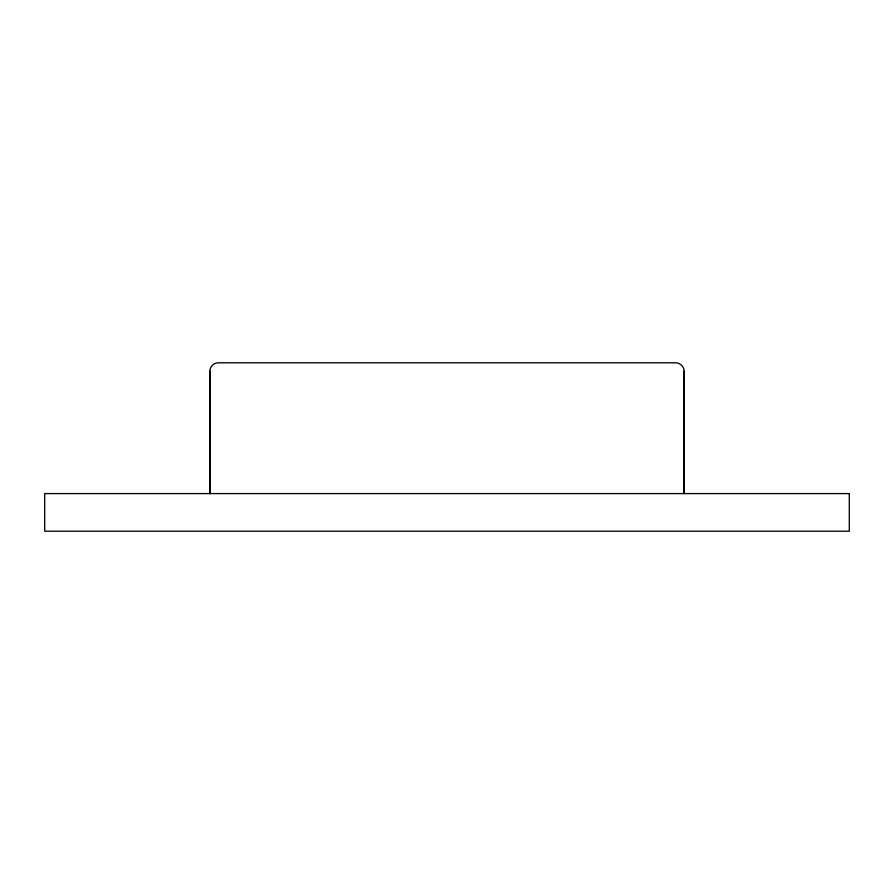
<?xml version="1.0" encoding="UTF-8"?>
<svg xmlns="http://www.w3.org/2000/svg" width="894" height="894" viewBox="0 0 894 894"><rect width="100%" height="100%" fill="white"/><g stroke="black" fill="none" stroke-linecap="round" stroke-linejoin="round"><path stroke-width="1.34" d="M209.867 493.086L209.867 371.189C209.833 366.696 213.811 362.752 218.292 362.796L675.708 362.796C680.189 362.752 684.167 366.696 684.134 371.189L684.122 493.589M684.122 493.086L684.134 371.189M209.867 371.189L209.867 493.589M849.3 493.589L44.7 493.589L44.7 531.204L849.3 531.204L849.3 493.589"/></g></svg>
